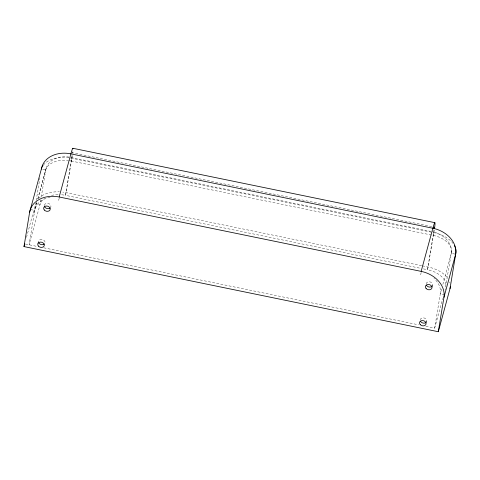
<?xml version="1.0" encoding="UTF-8"?>
<svg xmlns="http://www.w3.org/2000/svg" width="480" height="480" viewBox="0 0 480 480"><rect width="100%" height="100%" fill="white"/><g stroke="black" fill="none" stroke-linecap="round" stroke-linejoin="round"><path stroke-width="0.36" stroke-dasharray="2.4 1.8" d="M36.198 200.532L39.912 177.876M50.094 197.418A22.29 17.37 15.2 0 0 34.722 210.432L29.094 244.788L40.08 204.354L40.8 199.968M41.274 197.046L45.708 169.998A22.29 17.37 15.2 0 1 70.326 157.302L430.83 231.378M71.976 155.454A22.29 1.122 -78.4 0 1 71.178 160.998L65.544 195.354A22.29 13.92 9.3 0 0 59.778 194.658M72.312 155.754A26.748 1.344 -78.4 0 1 71.91 158.304L65.544 195.354L420.906 268.38M433.944 229.836A22.29 1.122 -78.4 0 1 433.146 235.38L427.518 269.736A22.29 13.92 9.3 0 1 445.95 285.9M434.28 230.136A26.748 1.344 -78.4 0 1 433.878 232.686L427.518 269.736L421.644 268.53M425.874 326.322L434.676 328.128L440.304 293.772L441.87 288M451.578 251.544L445.074 289.86M26.496 237.39L35.718 203.46L40.08 204.354A22.29 13.92 9.3 0 1 44.232 198.636M35.274 208.23L36.846 202.452M37.83 198.84L46.26 167.796M33.99 213.126L36.882 202.488M37.86 198.876L45.708 169.998A22.29 13.92 9.3 0 1 68.298 160.53M37.932 243.414L38.484 241.392A3.342 2.604 15.2 0 1 42.174 239.484A3.342 2.604 15.2 0 1 45.024 242.736M58.608 200.43L59.346 197.736M69.018 160.626A22.29 13.92 9.3 0 1 71.178 160.998L71.91 158.304L433.878 232.686A26.748 16.704 9.3 0 1 452.916 243.282M420.582 274.812L421.314 272.118M454.926 254.088L451.29 253.338A22.29 13.92 9.3 0 0 433.146 235.38L433.878 232.686M432.156 287.13L432.708 285.108M426.432 322.53L426.798 321.186M442.854 284.388L451.29 253.338L451.47 251.058A22.29 17.37 15.2 0 0 432.3 231.684M434.676 328.128L442.716 298.524M431.742 226.572L71.976 152.646A22.29 1.122 -78.4 0 1 72.096 152.802M71.178 160.998L433.146 235.38M42.804 169.398L45.708 169.998M421.638 265.686L66.276 192.66A26.748 16.704 9.3 0 0 62.826 192.096M422.376 265.836L428.25 267.042A26.748 16.704 9.3 0 1 448.05 278.7M30.36 209.538L34.722 210.432M444.666 294.672L440.304 293.772A22.29 17.37 15.2 0 0 434.004 278.394M25.458 244.038L37.164 246.444M43.764 247.8L418.536 324.816M420.252 319.842A3.342 2.604 15.2 0 1 424.374 318.042A3.342 2.604 15.2 0 1 426.576 321.828M426.168 283.764A3.342 2.604 15.2 0 1 430.284 281.97A3.342 2.604 15.2 0 1 432.486 285.756M44.394 205.314A3.342 2.604 15.2 0 1 48.51 203.52A3.342 2.604 15.2 0 1 50.712 207.306M51.516 195.414A22.29 13.92 9.3 0 1 59.058 194.634M449.712 281.994A26.748 16.704 9.3 0 1 450.042 283.11M72.864 151.65A26.748 1.344 -78.4 0 1 72.63 153.522M43.374 165.096A26.748 16.704 9.3 0 1 71.91 158.304M38.52 198.546A26.748 16.704 9.3 0 1 59.358 191.82"/><path stroke-width="0.72" d="M454.344 245.43A26.748 16.704 9.3 0 1 455.652 254.238L450.018 288.594L438.3 331.722L24 246.588L29.628 212.232L41.346 169.104A26.748 16.704 9.3 0 1 41.832 167.712M438.3 331.722L443.934 297.366L455.652 254.238A26.748 20.844 15.2 0 0 432.864 228.246L70.89 153.864A26.748 20.844 15.2 0 0 41.346 169.104M24 246.588L24.732 243.888M29.628 212.232A26.748 20.844 15.2 0 1 59.172 196.992L70.89 153.864A26.748 1.344 -78.4 0 1 73.008 148.464M443.934 297.366A26.748 20.844 15.2 0 0 421.146 271.374L432.864 228.246A26.748 1.344 -78.4 0 1 434.604 227.904M72.87 148.278L434.838 222.66M59.172 196.992L421.146 271.374M432.06 286.308A3.342 2.604 15.2 0 1 426.39 285.144M426.15 322.38A3.342 2.604 15.2 0 1 420.48 321.216M50.286 207.858A3.342 2.604 15.2 0 1 46.818 208.458A3.342 2.604 15.2 0 1 44.394 206.004M44.376 243.93A3.342 2.604 15.2 0 1 38.712 242.766M450.372 286.434A26.748 16.704 9.3 0 1 450.018 288.594M42.144 167.034A26.748 16.704 9.3 0 1 43.032 165.57M433.152 228.78A22.29 1.122 -78.4 0 1 434.064 228.6M420.18 324.552A3.342 2.604 15.2 0 0 425.844 324.522A3.342 2.604 15.2 0 0 422.352 320.544A3.342 2.604 15.2 0 0 420.18 324.552M426.09 288.48A3.342 2.604 15.2 0 0 431.754 288.45A3.342 2.604 15.2 0 0 428.268 284.472A3.342 2.604 15.2 0 0 426.09 288.48M44.322 210.03A3.342 2.604 15.2 0 0 49.98 210A3.342 2.604 15.2 0 0 46.494 206.022A3.342 2.604 15.2 0 0 44.322 210.03M38.412 246.102A3.342 2.604 15.2 0 0 44.07 246.072A3.342 2.604 15.2 0 0 40.584 242.094A3.342 2.604 15.2 0 0 38.412 246.102"/></g></svg>
